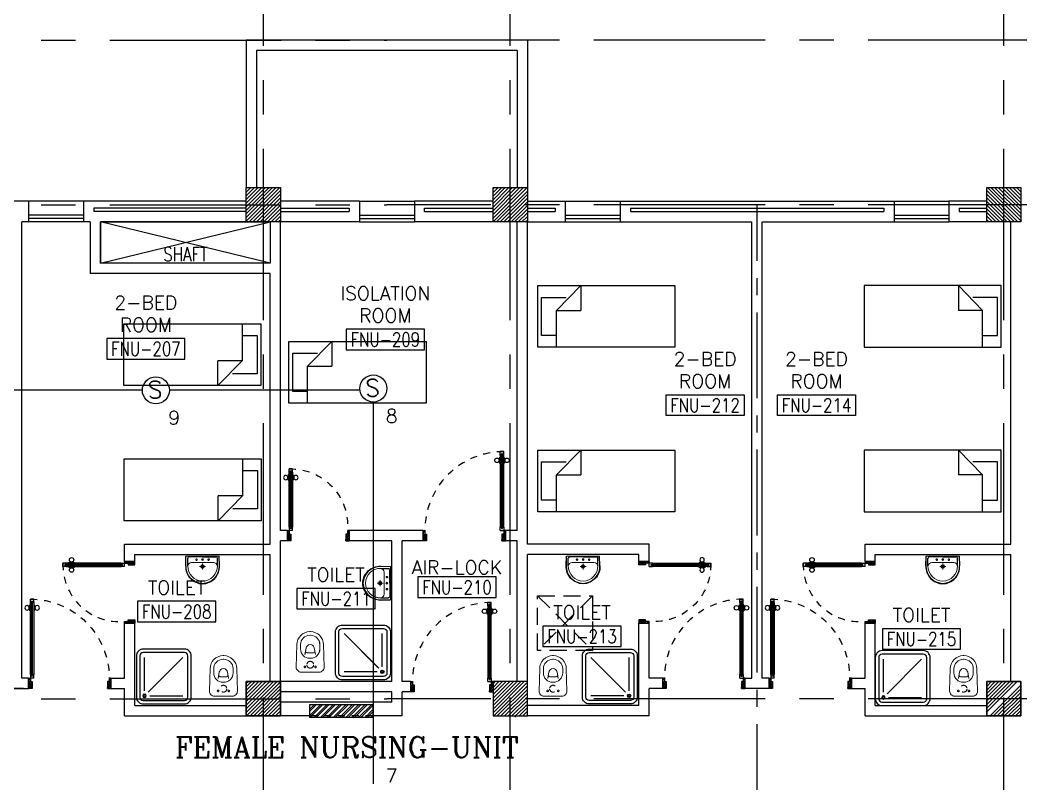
# Model space of a CAD drawing. Extents: x 0 to 90.9, y -1.6 to 78.
# Drawn here: x 63.38 to 77.98, y 55.69 to 66.82 of the extents above; entities that cross this region are included whole.
import ezdxf
from ezdxf.enums import TextEntityAlignment as Align

# ---------------------------------------------------------------- set-up
doc = ezdxf.new("R2010")
doc.units = 0
doc.header["$MEASUREMENT"] = 0
for name, pattern in [('CENTER', [2, 1.25, -0.25, 0.25, -0.25]), ('CENTERX2', [4, 2.5, -0.5, 0.5, -0.5]), ('DASHED', [0.75, 0.5, -0.25]), ('HIDDEN', [0.375, 0.25, -0.125]), ('HIDDEN2', [0.1875, 0.125, -0.0625])]:
    doc.linetypes.add(name, pattern=pattern)
doc.layers.get('0').update_dxf_attribs({"color": 11, "linetype": 'CONTINUOUS'})
for name, color, linetype in [('AXES', 11, 'CENTERX2'), ('AXES1', 11, 'CENTER'), ('COL', 11, 'CONTINUOUS'), ('DOOR', 11, 'CONTINUOUS'), ('E-FIRE', 4, 'CONTINUOUS'), ('E-WIRE', 4, 'CONTINUOUS'), ('FHC', 11, 'CONTINUOUS'), ('FIX', 11, 'CONTINUOUS'), ('FUR', 11, 'CONTINUOUS'), ('HAT', 11, 'CONTINUOUS'), ('INSUL', 11, 'CONTINUOUS'), ('PROJ-L', 11, 'CONTINUOUS'), ('RM-BOX', 11, 'CONTINUOUS'), ('RM-NAME', 11, 'CONTINUOUS'), ('RM-NO', 11, 'CONTINUOUS'), ('SHAFT', 11, 'CONTINUOUS'), ('WALL', 11, 'CONTINUOUS'), ('WIN', 11, 'CONTINUOUS')]:
    doc.layers.add(name, color=color, linetype=linetype)
doc.styles.add('ROMANC', font='romanc', dxfattribs={"height": 0.1})
doc.styles.add('ROMANS', font='ROMANS.shx', dxfattribs={"width": 0.6})

# ---------------------------------------------------------------- blocks, each defined once
blk = doc.blocks.new('WC1')
at = {"layer": 'FIX', "lineweight": 20}
for p, q in [((-210, 204), (-538, 194)), ((-727, 5), (-727, -5)), ((-674, 5), (-674, -5)), ((-534, 24), (-540, 0)), ((-540, 0), (-534, -24)), ((-475, 141), (-538, 141)), ((-395, 76), (-490, 60)), ((-339, 5), (-339, -5)), ((-538, -141), (-475, -141)), ((-490, -60), (-395, -76)), ((-538, -194), (-210, -204))]:
    blk.add_line(p, q, dxfattribs=at)
at = {"layer": 'FIX', "linetype": 'Continuous', "lineweight": 20}
blk.add_line((-420, -47), (-420, 45), dxfattribs=at)
at = {"layer": 'FIX', "lineweight": 20}
blk.add_lwpolyline([(-213, -204), (-210, -204, 0.414214), (-137, -131), (-137, 0), (-137, 131, 0.414214), (-210, 204)], format="xyb", dxfattribs=at)
at = {"layer": 'FIX', "linetype": 'HIDDEN2', "lineweight": 20, "ltscale": 0.3}
blk.add_circle((-245, 0), 49.8, dxfattribs=at)
at = {"layer": 'FIX', "linetype": 'HIDDEN', "lineweight": 20, "ltscale": 0.05}
for centre in [(-213, 78), (-213, -77)]:
    blk.add_circle(centre, 11.6, dxfattribs=at)
at = {"layer": 'FIX', "lineweight": 20}
for centre, radius, start, end in [((-538, 5), 189, 90, 180), ((-538, 5), 136, 90, 180), ((-473, -7), 68.2, 128.9242, 152.8468), ((-464, -18), 82, 108.496, 128.9242), ((-475, 5), 136, 360, 90), ((-538, -5), 189, 180, 270), ((-538, -5), 136, 180, 270), ((-473, 7), 68.2, 207.1532, 231.0758), ((-464, 18), 82, 231.0758, 251.504), ((-475, -5), 136, 270, 0)]:
    blk.add_arc(centre, radius, start, end, dxfattribs=at)
at = {"layer": 'FIX', "linetype": 'Continuous', "lineweight": 20}
for centre, start, end in [((-443, 46), 357.6662, 91.6121), ((-442, -46), 268.3879, 2.3338)]:
    blk.add_arc(centre, 22.3, start, end, dxfattribs=at)
blk = doc.blocks.new('SHR1')
at = {"layer": 'FIX'}
for p, q in [((-196, 196), (-700, 700)), ((-143, 218), (-143, 700)), ((-218, 143), (-700, 143))]:
    blk.add_line(p, q, dxfattribs=at)
for points in [[(-825, 125), (-825, 725, -0.414214), (-725, 825), (-125, 825, -0.414214), (-25, 725), (-25, 125, -0.414214), (-125, 25), (-725, 25, -0.414214)], [(-775, 125), (-775, 725, -0.414214), (-725, 775), (-125, 775, -0.414214), (-75, 725), (-75, 125, -0.414214), (-125, 75), (-725, 75, -0.414214)]]:
    blk.add_lwpolyline(points, format="xyb", close=True, dxfattribs=at)
for radius in [25, 15]:
    blk.add_circle((-143, 143), radius, dxfattribs=at)
blk = doc.blocks.new('LAV1')
at = {"layer": 'FIX', "linetype": 'ByBlock', "ltscale": 0.3}
for p, q in [((-280, 210), (-275, 50)), ((-245, 210), (-245, 85)), ((245, 210), (245, 85)), ((280, 210), (275, 50)), ((0, 60), (-220, 60)), ((0, 60), (220, 60))]:
    blk.add_line(p, q, dxfattribs=at)
at = {"layer": 'FIX', "linetype": 'Continuous', "lineweight": 20}
for p, q in [((-275, 210), (-275, 50)), ((275, 210), (275, 50)), ((0, 50), (-275, 50)), ((0, 50), (-252, 50)), ((0, 155), (-181, 155)), ((0, 155), (181, 155)), ((0, 50), (275, 50)), ((0, 50), (252, 50))]:
    blk.add_line(p, q, dxfattribs=at)
at = {"layer": 'FIX', "linetype": 'DASHED', "lineweight": 20, "ltscale": 0.05}
for p, q in [((50, 220), (-50, 220)), ((0, 170), (0, 270)), ((0, 170), (0, 270))]:
    blk.add_line(p, q, dxfattribs=at)
at = {"layer": 'FIX', "lineweight": 20}
for p, q in [((16, 107), (-15, 107)), ((0, 92), (0, 123))]:
    blk.add_line(p, q, dxfattribs=at)
for centre, radius in [((0, 220), 29.5), ((0, 220), 22.5), ((0, 107), 15.5)]:
    blk.add_circle(centre, radius, dxfattribs=at)
at = {"layer": 'FIX', "linetype": 'HIDDEN', "lineweight": 20, "ltscale": 0.05}
for centre in [(-100, 107), (100, 107)]:
    blk.add_circle(centre, 12.4, dxfattribs=at)
at = {"layer": 'FIX', "linetype": 'ByBlock', "ltscale": 0.3}
for centre, radius, start, end in [((7, 220), 287, 91.3776, 182.0064), ((-7, 220), 287, 357.9936, 88.6224), ((-220, 85), 24.9, 179.7021, 269.9486), ((220, 85), 24.9, 270.0514, 0.2979)]:
    blk.add_arc(centre, radius, start, end, dxfattribs=at)
at = {"layer": 'FIX', "linetype": 'Continuous', "lineweight": 20}
for centre, radius, start, end in [((8, 217), 283, 91.6988, 181.351), ((-8, 217), 283, 358.649, 88.3012), ((8, 212), 253, 91.7328, 180.4884), ((-8, 212), 253, 359.5116, 88.2672), ((-179, 222), 66.9, 190.2006, 268.0786), ((179, 222), 66.9, 271.9214, 349.7994)]:
    blk.add_arc(centre, radius, start, end, dxfattribs=at)
blk = doc.blocks.new('RM1')
at = {"layer": 'RM-BOX'}
blk.add_lwpolyline([(570, -200), (-570, -200), (-570, -500), (570, -500)], close=True, dxfattribs=at)
at = {"layer": 'RM-NAME', "style": 'ROMANS'}
for tag, p in [('ROOMNAME1', (0, 324)), ('ROOMNAME2', (0, 0))]:
    blk.add_attdef(tag, text='', height=200, dxfattribs=at).set_placement(p, align=Align.MIDDLE)
at = {"layer": 'RM-NO', "style": 'ROMANS', "width": 0.8}
blk.add_attdef('ROOMNO', text='', height=200, dxfattribs=at).set_placement((0, -350), align=Align.MIDDLE)
blk = doc.blocks.new('AH20A')
at = {"layer": 'FUR'}
for p, q in [((0, 0.5), (0, -0.5)), ((1, 0.5), (0, 0.5)), ((0.1358, 0.5), (0.1358, -0.0987)), ((1, -0.5), (1, 0.5)), ((0.1358, 0.3112), (0.0277, 0.3112)), ((0.0277, 0.3112), (0.0277, -0.3087)), ((0.1358, -0.0987), (0.3125, -0.5)), ((0.1358, -0.0987), (0.3125, -0.0987)), ((0.3125, -0.5), (0.3125, -0.0987)), ((0.0277, -0.3087), (0.2076, -0.3087)), ((0, -0.5), (1, -0.5))]:
    blk.add_line(p, q, dxfattribs=at)
blk = doc.blocks.new('DOOR90')
at = {"layer": 'DOOR', "linetype": 'ByBlock'}
for p, q in [((0, 0), (-150, 0)), ((-200, -25), (-1000, -25)), ((-200, -42), (-1000, -42)), ((-200, -58), (-1000, -58)), ((-1000, -75), (-200, -75))]:
    blk.add_line(p, q, dxfattribs=at)
at = {"layer": 'DOOR', "color": 0, "linetype": 'ByBlock'}
for p, q in [((-150, 0), (-150, -25)), ((-150, 0), (0, 0)), ((0, -50), (0, 0)), ((-1050, -25), (-1050, -75)), ((-1050, -75), (-1050, -25)), ((-1000, -25), (-1050, -25)), ((-1000, -75), (-1050, -75)), ((-1020, -42), (-1020, -58)), ((-1000, -42), (-1020, -42)), ((-1000, -58), (-1020, -58)), ((-1000, -25), (-1000, -42)), ((-1000, -58), (-1000, -75)), ((-968, -25), (-968, -18)), ((-878, -18), (-968, -18)), ((-968, -75), (-968, -82)), ((-878, -82), (-968, -82)), ((-955, -18), (-955, -9)), ((-955, -9), (-890, -9)), ((-955, -18), (-890, -18)), ((-955, -82), (-955, -91)), ((-955, -82), (-890, -82)), ((-955, -91), (-890, -91)), ((-890, -18), (-890, -9)), ((-890, -82), (-890, -91)), ((-878, -25), (-878, -18)), ((-878, -75), (-878, -82)), ((-200, -42), (-200, -25)), ((-200, -25), (-150, -25)), ((-180, -42), (-200, -42)), ((-200, -75), (-200, -58)), ((-200, -58), (-180, -58)), ((-150, -75), (-200, -75)), ((-180, -58), (-180, -42)), ((-150, -75), (-150, -25)), ((-150, -25), (-100, -25)), ((-100, -25), (-100, -50)), ((-100, -50), (0, -50)), ((-150, -900), (-150, -875)), ((-150, -875), (-100, -875)), ((-100, -850), (0, -850)), ((-100, -875), (-100, -850)), ((0, -850), (0, -900)), ((0, -900), (-150, -900)), ((-150, -900), (0, -900))]:
    blk.add_line(p, q, dxfattribs=at)
at = {"layer": 'DOOR', "color": 9, "linetype": 'ByBlock'}
for p, q in [((0, -50), (-114, 0)), ((0, -50), (-40, 0)), ((0, -50), (-100, -37)), ((0, -850), (-114, -900)), ((0, -850), (-100, -863)), ((0, -850), (-40, -900))]:
    blk.add_line(p, q, dxfattribs=at)
at = {"layer": 'DOOR', "color": 0, "linetype": 'ByBlock'}
for centre in [(-923, 24), (-923, -124)]:
    blk.add_circle(centre, 32.4, dxfattribs=at)
at = {"layer": 'DOOR', "color": 9, "linetype": 'ByBlock'}
for centre, radius, start, end in [((0, -50), 74.4, 137.7764, 180), ((0, -50), 54.4, 113.2074, 180), ((0, -50), 154, 161.1053, 166.2858), ((0, -50), 134, 158.1598, 169.28), ((0, -50), 114, 154.0838, 167.3774), ((0, -50), 94.4, 148.0182, 180), ((0, -50), 34.4, 90, 180), ((0, -50), 14.4, 90, 180), ((0, -850), 134, 190.72, 201.8402), ((0, -850), 94.4, 180, 211.9818), ((0, -850), 74.4, 180, 222.2236), ((0, -850), 54.4, 180, 246.7926), ((0, -850), 34.4, 180, 270), ((0, -850), 14.4, 180, 270), ((0, -850), 154, 193.7142, 198.8947)]:
    blk.add_arc(centre, radius, start, end, dxfattribs=at)
at = {"layer": 'DOOR', "linetype": 'HIDDEN', "ltscale": 0.5}
blk.add_arc((-222, -50), 828, 178.2701, 275.003, dxfattribs=at)
blk = doc.blocks.new('DOOR100')
at = {"layer": 'DOOR', "color": 0, "linetype": 'ByBlock'}
for p, q in [((-92, 1206), (-92, 1141)), ((-83, 1206), (-92, 1206)), ((-83, 1129), (-83, 1219)), ((-76, 1219), (-83, 1219)), ((-83, 1206), (-83, 1141)), ((-76, 1251), (-76, 1301)), ((-76, 1301), (-26, 1301)), ((-26, 1301), (-76, 1301)), ((-59, 1251), (-76, 1251)), ((-59, 1251), (-59, 1271)), ((-43, 1271), (-59, 1271)), ((-43, 1251), (-43, 1271)), ((-26, 1251), (-43, 1251)), ((-26, 1251), (-26, 1301)), ((-26, 1219), (-19, 1219)), ((-19, 1129), (-19, 1219)), ((-19, 1206), (-19, 1141)), ((-19, 1206), (-10, 1206)), ((-10, 1206), (-10, 1141)), ((-83, 1141), (-92, 1141)), ((-76, 1129), (-83, 1129)), ((-26, 1129), (-19, 1129)), ((-19, 1141), (-10, 1141)), ((-1201, 0), (-1201, 150)), ((-1201, 150), (-1176, 150)), ((-1201, 150), (-1201, 0)), ((-1176, 150), (-1176, 100)), ((-76, 200), (-59, 200)), ((-76, 150), (-76, 200)), ((-76, 150), (-26, 150)), ((-59, 200), (-59, 180)), ((-59, 180), (-43, 180)), ((-43, 200), (-26, 200)), ((-43, 180), (-43, 200)), ((-26, 200), (-26, 150)), ((-1, 150), (-26, 150)), ((-26, 150), (-26, 100)), ((-1, 150), (-1, 0)), ((-1151, 0), (-1201, 0)), ((-1176, 100), (-1151, 100)), ((-1151, 100), (-1151, 0)), ((-51, 100), (-51, 0)), ((-26, 100), (-51, 100)), ((-51, 0), (-1, 0))]:
    blk.add_line(p, q, dxfattribs=at)
at = {"layer": 'DOOR', "linetype": 'ByBlock'}
for p, q in [((-76, 1251), (-76, 200)), ((-59, 200), (-59, 1251)), ((-43, 200), (-43, 1251)), ((-26, 200), (-26, 1251))]:
    blk.add_line(p, q, dxfattribs=at)
at = {"layer": 'DOOR', "color": 9, "linetype": 'ByBlock'}
for p, q in [((-1151, 0), (-1201, 114)), ((-1151, 0), (-1201, 40)), ((-1151, 0), (-1164, 100)), ((-51, 0), (-1, 114)), ((-51, 0), (-38, 100)), ((-51, 0), (-1, 40))]:
    blk.add_line(p, q, dxfattribs=at)
at = {"layer": 'DOOR', "color": 0, "linetype": 'ByBlock'}
for centre in [(-125, 1174), (22, 1174)]:
    blk.add_circle(centre, 32.4, dxfattribs=at)
at = {"layer": 'DOOR', "linetype": 'HIDDEN', "ltscale": 0.5}
blk.add_arc((-27, 152), 1149, 89.961, 180.0931, dxfattribs=at)
at = {"layer": 'DOOR', "color": 9, "linetype": 'ByBlock'}
for centre, radius, start, end in [((-1151, 0), 154, 103.7142, 108.8947), ((-51, 0), 154, 71.1053, 76.2858), ((-1151, 0), 134, 100.72, 111.8402), ((-1151, 0), 94.4, 90, 121.9818), ((-1151, 0), 74.4, 90, 132.2236), ((-1151, 0), 54.4, 90, 156.7926), ((-1151, 0), 34.4, 90, 180), ((-1151, 0), 14.4, 90, 180), ((-51, 0), 94.4, 58.0182, 90), ((-51, 0), 74.4, 47.7764, 90), ((-51, 0), 54.4, 23.2074, 90), ((-51, 0), 34.4, 0, 90), ((-51, 0), 14.4, 0, 90), ((-51, 0), 134, 68.1598, 79.28), ((-51, 0), 114, 64.0838, 77.3774)]:
    blk.add_arc(centre, radius, start, end, dxfattribs=at)
blk = doc.blocks.new('*X43')
at = {"color": 0}
for p, q in [((203889, 118293), (204345, 118750)), ((203889, 118346), (204292, 118750)), ((203889, 118399), (204239, 118750)), ((203889, 118452), (204186, 118750)), ((203889, 118505), (204133, 118750)), ((203889, 118558), (204080, 118750)), ((203889, 118611), (204027, 118750)), ((203889, 118665), (203974, 118750)), ((203889, 118718), (203921, 118750)), ((203898, 118250), (204389, 118740)), ((203951, 118250), (204389, 118687)), ((204004, 118250), (204389, 118634)), ((204057, 118250), (204389, 118581)), ((204110, 118250), (204389, 118528)), ((204163, 118250), (204389, 118475)), ((204216, 118250), (204389, 118422)), ((204269, 118250), (204389, 118369)), ((204322, 118250), (204389, 118316)), ((204375, 118250), (204389, 118263))]:
    blk.add_line(p, q, dxfattribs=at)
blk = doc.blocks.new('COL50')
at = {"layer": 'COL'}
blk.add_lwpolyline([(-250, 250), (-250, -250), (250, -250), (250, 250)], close=True, dxfattribs=at)
blk = doc.blocks.new('*X30')
at = {"color": 0}
for p, q in [((203889, 169947), (204331, 170390)), ((203889, 170000), (204278, 170390)), ((203889, 170053), (204225, 170390)), ((203889, 170107), (204172, 170390)), ((203889, 170160), (204119, 170390)), ((203889, 170213), (204066, 170390)), ((203889, 170266), (204013, 170390)), ((203889, 170319), (203960, 170390)), ((203889, 170372), (203907, 170390)), ((203937, 169890), (204389, 170341)), ((203990, 169890), (204389, 170288)), ((204043, 169890), (204389, 170235)), ((204096, 169890), (204389, 170182)), ((204149, 169890), (204389, 170129)), ((204202, 169890), (204389, 170076)), ((204255, 169890), (204389, 170023)), ((204308, 169890), (204389, 169970)), ((204361, 169890), (204389, 169917))]:
    blk.add_line(p, q, dxfattribs=at)
blk = doc.blocks.new('*X12')
at = {"color": 0}
for p, q in [((80579, 169940), (81029, 170390)), ((80579, 169993), (80976, 170390)), ((80579, 170046), (80923, 170390)), ((80579, 170099), (80870, 170390)), ((80579, 170152), (80817, 170390)), ((80579, 170205), (80764, 170390)), ((80579, 170258), (80711, 170390)), ((80579, 170311), (80658, 170390)), ((80579, 170364), (80605, 170390)), ((80582, 169890), (81079, 170387)), ((80635, 169890), (81079, 170334)), ((80688, 169890), (81079, 170281)), ((80741, 169890), (81079, 170228)), ((80794, 169890), (81079, 170175)), ((80847, 169890), (81079, 170122)), ((80900, 169890), (81079, 170069)), ((80953, 169890), (81079, 170016)), ((81006, 169890), (81079, 169963)), ((81059, 169890), (81079, 169910))]:
    blk.add_line(p, q, dxfattribs=at)
blk = doc.blocks.new('*X11')
at = {"color": 0}
for p, q in [((80579, 177099), (81070, 177590)), ((80579, 177152), (81017, 177590)), ((80579, 177205), (80964, 177590)), ((80579, 177258), (80911, 177590)), ((80579, 177311), (80858, 177590)), ((80579, 177364), (80804, 177590)), ((80579, 177417), (80751, 177590)), ((80579, 177471), (80698, 177590)), ((80579, 177524), (80645, 177590)), ((80579, 177577), (80592, 177590)), ((80623, 177090), (81079, 177546)), ((80676, 177090), (81079, 177493)), ((80729, 177090), (81079, 177440)), ((80782, 177090), (81079, 177387)), ((80835, 177090), (81079, 177334)), ((80888, 177090), (81079, 177281)), ((80941, 177090), (81079, 177228)), ((80994, 177090), (81079, 177175)), ((81047, 177090), (81079, 177122))]:
    blk.add_line(p, q, dxfattribs=at)
blk = doc.blocks.new('*X13')
at = {"color": 0}
for p, q in [((84179, 169934), (84635, 170390)), ((84179, 169987), (84582, 170390)), ((84179, 170040), (84529, 170390)), ((84179, 170093), (84476, 170390)), ((84179, 170146), (84423, 170390)), ((84179, 170199), (84370, 170390)), ((84179, 170252), (84317, 170390)), ((84179, 170305), (84264, 170390)), ((84179, 170358), (84211, 170390)), ((84188, 169890), (84679, 170381)), ((84241, 169890), (84679, 170328)), ((84294, 169890), (84679, 170274)), ((84347, 169890), (84679, 170221)), ((84401, 169890), (84679, 170168)), ((84454, 169890), (84679, 170115)), ((84507, 169890), (84679, 170062)), ((84560, 169890), (84679, 170009)), ((84613, 169890), (84679, 169956)), ((84666, 169890), (84679, 169903))]:
    blk.add_line(p, q, dxfattribs=at)
blk = doc.blocks.new('*X10')
at = {"color": 0}
for p, q in [((84179, 177093), (84676, 177590)), ((84179, 177146), (84623, 177590)), ((84179, 177199), (84570, 177590)), ((84179, 177252), (84517, 177590)), ((84179, 177305), (84464, 177590)), ((84179, 177358), (84411, 177590)), ((84179, 177411), (84358, 177590)), ((84179, 177464), (84305, 177590)), ((84179, 177517), (84252, 177590)), ((84179, 177570), (84199, 177590)), ((84229, 177090), (84679, 177540)), ((84282, 177090), (84679, 177487)), ((84335, 177090), (84679, 177434)), ((84388, 177090), (84679, 177381)), ((84441, 177090), (84679, 177328)), ((84494, 177090), (84679, 177275)), ((84547, 177090), (84679, 177222)), ((84600, 177090), (84679, 177169)), ((84653, 177090), (84679, 177116))]:
    blk.add_line(p, q, dxfattribs=at)
blk = doc.blocks.new('S')
at = {"layer": 'E-FIRE'}
blk.add_circle((0, 0), 197, dxfattribs=at)
at = {"layer": 'E-FIRE', "color": 3, "style": 'ROMANS'}
blk.add_text('S', height=250, dxfattribs=at).set_placement((-119, -115))

msp = doc.modelspace()

# ---------------------------------------------------------------- hatches: boundary and pattern name
at = {"layer": 'FHC', "linetype": 'ByBlock', "ltscale": 0.3}
h = msp.add_hatch(dxfattribs=at)
h.set_pattern_fill('ANSI32', color=11, scale=0.175, style=0)
h.set_pattern_definition([(45, (-164.589825, 25.60638), (-0.046403883, 0.046403883), []), (45, (-164.55889, 25.60638), (-0.046403883, 0.046403883), [])])
h.paths.add_polyline_path([(68.5264, 56.6574), (68.5264, 56.8474), (67.6064, 56.8474), (67.6064, 56.6574)])
h.paths.add_polyline_path([(67.3937, 56.2363), (67.3937, 56.6571), (67.6562, 56.6571), (67.6562, 56.2363)], flags=9)

# ---------------------------------------------------------------- linework, layer by layer
at = {"layer": 'AXES'}
for p, q in [((66.9289, -1.5519), (66.9289, 77.2608)), ((70.5289, -1.5519), (70.5289, 77.2608)), ((77.7289, -1.5519), (77.7289, 77.2608)), ((0.6889, 66.5324), (68.7289, 66.5324)), ((90.248, 66.5324), (68.7289, 66.5324)), ((0.6889, 64.1324), (68.7289, 64.1324)), ((90.248, 64.1324), (68.7289, 64.1324)), ((0.6889, 56.9324), (68.7289, 56.9324)), ((90.248, 56.9324), (68.7289, 56.9324))]:
    msp.add_line(p, q, dxfattribs=at)
at = {"layer": 'AXES1'}
msp.add_line((74.1289, 5.3124), (74.1289, 64.1324), dxfattribs=at)
at = {"layer": 'COL'}
for points in [[(66.6789, 63.8824), (66.6789, 64.3824), (67.1789, 64.3824), (67.1789, 63.8824)], [(70.2789, 63.8824), (70.2789, 64.3824), (70.7789, 64.3824), (70.7789, 63.8824)], [(77.4789, 63.8824), (77.4789, 64.3824), (77.9789, 64.3824), (77.9789, 63.8824)]]:
    msp.add_lwpolyline(points, close=True, dxfattribs=at)
at = {"layer": 'E-WIRE', "color": 4}
for p, q in [((65.1633, 61.4275), (62.1876, 61.4275)), ((68.3374, 61.4305), (65.5574, 61.4305)), ((68.5331, 55.6906), (68.5331, 61.2566))]:
    msp.add_line(p, q, dxfattribs=at)
at = {"layer": 'FHC', "color": 250, "linetype": 'HIDDEN', "ltscale": 0.25}
msp.add_line((68.5188, 56.6824), (67.6127, 56.6824), dxfattribs=at)
at = {"layer": 'FHC', "linetype": 'ByBlock', "ltscale": 0.3}
msp.add_lwpolyline([(67.6064, 56.8474), (68.5264, 56.8474), (68.5264, 56.6574), (67.6064, 56.6574)], close=True, dxfattribs=at)
at = {"layer": 'FIX', "color": 32, "linetype": 'ByBlock', "ltscale": 0.3}
for p, q in [((68.6401, 58.8628), (68.7809, 58.8584)), ((68.6401, 58.832), (68.7501, 58.832)), ((68.7721, 58.6164), (68.7721, 58.8101)), ((68.7721, 58.6164), (68.7721, 58.4226)), ((68.6401, 58.4008), (68.7501, 58.4008)), ((68.6401, 58.37), (68.7809, 58.3744))]:
    msp.add_line(p, q, dxfattribs=at)
at = {"layer": 'FIX', "linetype": 'Continuous', "lineweight": 20}
for p, q in [((68.6401, 58.8584), (68.7809, 58.8584)), ((68.7809, 58.6164), (68.7809, 58.8584)), ((68.7809, 58.6164), (68.7809, 58.8386)), ((68.6885, 58.6164), (68.6885, 58.776)), ((68.6885, 58.6164), (68.6885, 58.4567)), ((68.7809, 58.6164), (68.7809, 58.3942)), ((68.7809, 58.6164), (68.7809, 58.3744)), ((68.6401, 58.3744), (68.7809, 58.3744)), ((67.6587, 57.6025), (67.5667, 57.6028))]:
    msp.add_line(p, q, dxfattribs=at)
at = {"layer": 'FIX', "color": 32, "linetype": 'DASHED', "lineweight": 20, "ltscale": 0.05}
for p, q in [((68.6753, 58.6168), (68.5873, 58.6168)), ((68.6753, 58.6168), (68.5873, 58.6168)), ((68.6313, 58.5728), (68.6313, 58.6608))]:
    msp.add_line(p, q, dxfattribs=at)
at = {"layer": 'FIX', "color": 32, "lineweight": 20}
for p, q in [((68.7439, 58.6164), (68.7166, 58.6164)), ((68.7303, 58.6026), (68.7303, 58.63))]:
    msp.add_line(p, q, dxfattribs=at)
at = {"layer": 'FIX', "lineweight": 20}
for p, q in [((67.6065, 57.9094), (67.6162, 57.9094)), ((67.6065, 57.8564), (67.6162, 57.8564)), ((67.4075, 57.3924), (67.4175, 57.7204)), ((67.4705, 57.6574), (67.4705, 57.7204)), ((67.5357, 57.5772), (67.5512, 57.6728)), ((67.5871, 57.7161), (67.6114, 57.7219)), ((67.6114, 57.7219), (67.6356, 57.7161)), ((67.6715, 57.6728), (67.687, 57.5772)), ((67.7522, 57.7204), (67.7522, 57.6574)), ((67.8052, 57.7204), (67.8152, 57.3924)), ((67.6065, 57.5214), (67.6162, 57.5214))]:
    msp.add_line(p, q, dxfattribs=at)
at = {"layer": 'FIX'}
for p, q in [((68.6101, 57.3761), (68.1059, 57.8804)), ((68.6632, 57.3981), (68.6632, 57.8804)), ((68.5882, 57.3231), (68.1059, 57.3231))]:
    msp.add_line(p, q, dxfattribs=at)
for points in [[(67.9809, 57.3054), (67.9809, 57.9054, -0.4142136), (68.0809, 58.0054), (68.6809, 58.0054, -0.4142136), (68.7809, 57.9054), (68.7809, 57.3054, -0.4142136), (68.6809, 57.2054), (68.0809, 57.2054, -0.4142136)], [(68.0309, 57.3054), (68.0309, 57.9054, -0.4142136), (68.0809, 57.9554), (68.6809, 57.9554, -0.4142136), (68.7309, 57.9054), (68.7309, 57.3054, -0.4142136), (68.6809, 57.2554), (68.0809, 57.2554, -0.4142136)]]:
    msp.add_lwpolyline(points, format="xyb", close=True, dxfattribs=at)
at = {"layer": 'FIX', "lineweight": 20}
msp.add_lwpolyline([(67.8152, 57.3955), (67.8152, 57.3924, -0.4142136), (67.7422, 57.3194), (67.6114, 57.3194), (67.4805, 57.3194, -0.4142136), (67.4075, 57.3924)], format="xyb", dxfattribs=at)
at = {"layer": 'FIX', "color": 97, "linetype": 'HIDDEN', "lineweight": 20, "ltscale": 0.05}
for centre in [(67.5339, 57.3955), (67.6889, 57.3955)]:
    msp.add_circle(centre, 0.0116, dxfattribs=at)
at = {"layer": 'FIX', "color": 22, "linetype": 'HIDDEN2', "lineweight": 20, "ltscale": 0.3}
msp.add_circle((67.6114, 57.4274), 0.0498, dxfattribs=at)
at = {"layer": 'FIX'}
for radius in [0.025, 0.015]:
    msp.add_circle((68.6632, 57.3231), radius, dxfattribs=at)
at = {"layer": 'FIX', "lineweight": 20}
for centre, radius, start, end in [((67.6065, 57.7204), 0.189, 90, 180), ((67.6065, 57.7204), 0.136, 90, 180), ((67.6162, 57.7204), 0.189, 0, 90), ((67.6162, 57.7204), 0.136, 0, 90), ((67.629, 57.6467), 0.082, 141.07583, 161.50405), ((67.6182, 57.6554), 0.0682, 117.15318, 141.07583), ((67.6045, 57.6554), 0.0682, 38.92417, 62.84682), ((67.5937, 57.6467), 0.082, 18.49595, 38.92417), ((67.6065, 57.6574), 0.136, 180, 270), ((67.6162, 57.6574), 0.136, 270, 0)]:
    msp.add_arc(centre, radius, start, end, dxfattribs=at)
at = {"layer": 'FIX', "linetype": 'Continuous', "lineweight": 20}
for centre, start, end in [((67.5658, 57.6251), 178.38785, 272.33379), ((67.6569, 57.6247), 267.66621, 1.61215)]:
    msp.add_arc(centre, 0.0223, start, end, dxfattribs=at)
at = {"layer": 'FIX', "color": 32, "linetype": 'ByBlock', "ltscale": 0.3, "extrusion": (0, 0, -1)}
for centre, major_axis, start_param, end_param in [((68.6312, 58.6104), (-0.1786, 0.1786), 5.5218317, 7.103602), ((68.7502, 58.8101), (-0.0155, 0.0155), 0.7801996, 2.3552976), ((68.6312, 58.6224), (0.1786, 0.1786), 2.321176, 3.9029463), ((68.7502, 58.4227), (0.0155, 0.0155), 0.7862951, 2.3613931)]:
    msp.add_ellipse(centre, major_axis=major_axis, ratio=1, start_param=start_param, end_param=end_param, dxfattribs=at)
at = {"layer": 'FIX', "linetype": 'Continuous', "lineweight": 20, "extrusion": (0, 0, -1)}
for centre, major_axis, start_param, end_param in [((68.6342, 58.609), (0.1764, 0.1764), 3.9566404, 5.521366), ((68.6379, 58.6097), (-0.1572, 0.1572), 5.5280304, 7.077108), ((68.6296, 58.7741), (0.0416, 0.0416), -0.6073648, 0.7518639), ((68.6342, 58.6237), (-0.1764, 0.1764), 3.903412, 5.4681376), ((68.6379, 58.6231), (0.1572, 0.1572), 2.3476699, 3.8967476), ((68.6296, 58.4587), (-0.0416, 0.0416), 2.3897287, 3.7489575)]:
    msp.add_ellipse(centre, major_axis=major_axis, ratio=1, start_param=start_param, end_param=end_param, dxfattribs=at)
at = {"layer": 'FIX', "color": 32, "linetype": 'HIDDEN', "lineweight": 20, "ltscale": 0.05, "extrusion": (0, 0, -1)}
for centre in [(68.7303, 58.7044), (68.7303, 58.5284)]:
    msp.add_ellipse(centre, major_axis=(0.00774, 0.00774), ratio=1, start_param=2.3561945, end_param=8.6393798, dxfattribs=at)
at = {"layer": 'FIX', "lineweight": 20, "extrusion": (0, 0, -1)}
for centre, major_axis, start_param, end_param in [((68.6313, 58.6168), (-0.0184, 0.0184), 3.9269908, 10.2101761), ((68.6313, 58.6168), (0.014, 0.014), 2.3561945, 8.6393798), ((68.7303, 58.6164), (-0.00968, 0.00968), 3.9269908, 10.2101761)]:
    msp.add_ellipse(centre, major_axis=major_axis, ratio=1, start_param=start_param, end_param=end_param, dxfattribs=at)
at = {"layer": 'INSUL'}
for p, q in [((64.4539, 64.0824), (64.4539, 64.0324)), ((64.4539, 64.0824), (64.4539, 64.0324)), ((66.6789, 64.0824), (64.4539, 64.0824)), ((66.6789, 64.0324), (64.4539, 64.0324)), ((67.1789, 64.0824), (68.1789, 64.0824)), ((67.1789, 64.0324), (68.1789, 64.0324)), ((68.1822, 64.0824), (68.1822, 64.0324)), ((68.1822, 64.0824), (68.1822, 64.0324)), ((69.2789, 64.0824), (70.2789, 64.0824)), ((69.2789, 64.0324), (69.2789, 64.0824)), ((69.2789, 64.0324), (70.2789, 64.0324)), ((70.7822, 64.0824), (71.1822, 64.0824)), ((70.7822, 64.0324), (71.1822, 64.0324)), ((71.1822, 64.0824), (71.1822, 64.0324)), ((71.1822, 64.0824), (71.1822, 64.0324)), ((72.2822, 64.0824), (72.2822, 64.0324)), ((72.2822, 64.0824), (75.9789, 64.0824)), ((72.2822, 64.0324), (75.9789, 64.0324)), ((75.9789, 64.0824), (75.9789, 64.0324)), ((77.0789, 64.0824), (77.4789, 64.0824)), ((77.0789, 64.0824), (77.0789, 64.0324)), ((77.0789, 64.0324), (77.4789, 64.0324))]:
    msp.add_line(p, q, dxfattribs=at)
at = {"layer": 'PROJ-L', "linetype": 'Continuous'}
for p, q in [((66.6789, 66.5324), (66.6789, 64.3824)), ((70.7789, 66.5324), (66.6789, 66.5324)), ((70.7789, 66.5324), (66.6789, 66.5324)), ((66.6789, 66.5324), (66.6789, 64.3824)), ((70.7789, 66.5324), (70.7789, 64.3824)), ((70.7789, 66.5324), (70.7789, 64.3824)), ((66.8289, 66.3824), (66.8289, 64.3824)), ((70.6289, 66.3824), (66.8289, 66.3824)), ((70.6289, 66.3824), (66.8289, 66.3824)), ((66.8289, 66.3824), (66.8289, 64.3824)), ((70.6289, 66.3824), (70.6289, 64.3824)), ((70.6289, 66.3824), (70.6289, 64.3824))]:
    msp.add_line(p, q, dxfattribs=at)
at = {"layer": 'SHAFT', "linetype": 'ByBlock'}
for p, q in [((64.5539, 63.2824), (67.0289, 63.8824)), ((67.0289, 63.2824), (64.5539, 63.8824))]:
    msp.add_line(p, q, dxfattribs=at)
at = {"layer": 'SHAFT', "linetype": 'HIDDEN'}
for p, q in [((71.7289, 58.4324), (70.9289, 57.6324)), ((70.9289, 58.4324), (71.7289, 57.6324))]:
    msp.add_line(p, q, dxfattribs=at)
msp.add_lwpolyline([(70.9289, 58.4324), (71.7289, 58.4324), (71.7289, 57.6324), (70.9289, 57.6324)], close=True, dxfattribs=at)
at = {"layer": 'WALL'}
for p, q in [((63.5039, 64.1824), (61.7789, 64.1824)), ((63.5039, 64.1824), (63.5039, 63.8824)), ((64.3039, 64.1824), (64.3039, 63.8824)), ((66.6789, 64.1824), (64.3039, 64.1824)), ((64.3039, 64.1824), (64.3039, 63.8824)), ((68.3322, 64.1824), (67.1822, 64.1824)), ((68.3322, 64.1824), (68.3322, 63.8824)), ((69.1322, 64.1824), (69.1322, 63.8824)), ((70.2822, 64.1824), (69.1322, 64.1824)), ((70.7822, 64.1824), (71.3322, 64.1824)), ((71.3322, 64.1824), (71.3322, 63.8824)), ((71.3322, 64.1824), (71.3322, 63.8824)), ((72.1322, 64.1824), (72.1322, 63.8824)), ((72.1322, 64.1824), (76.1289, 64.1824)), ((76.1289, 64.1824), (76.1289, 63.8824)), ((77.4789, 64.1824), (76.9289, 64.1824)), ((76.9289, 64.1824), (76.9289, 63.8824)), ((63.5039, 63.8824), (63.4039, 63.8824)), ((63.4039, 57.2324), (63.4039, 63.8824)), ((64.4039, 63.8824), (64.3039, 63.8824)), ((64.4039, 63.8824), (64.4039, 63.1324)), ((64.5539, 63.8824), (64.5539, 63.2824)), ((66.6789, 63.8824), (64.5539, 63.8824)), ((67.1789, 63.1324), (67.1789, 63.8824)), ((68.3322, 63.8824), (67.1822, 63.8824)), ((70.2822, 63.8824), (69.1322, 63.8824)), ((70.6289, 59.3824), (70.6289, 63.8824)), ((70.7789, 59.1824), (70.7789, 63.8824)), ((70.7822, 63.8824), (71.3322, 63.8824)), ((72.1322, 63.8824), (74.0539, 63.8824)), ((74.0539, 57.2324), (74.0539, 63.8824)), ((74.2039, 57.2324), (74.2039, 63.8824)), ((74.2072, 63.8824), (76.1289, 63.8824)), ((77.4789, 63.8824), (76.9289, 63.8824)), ((77.8289, 59.1824), (77.8289, 63.8824)), ((67.0289, 63.2824), (64.5539, 63.2824)), ((67.0289, 63.1324), (64.4039, 63.1324)), ((67.0289, 59.1824), (67.0289, 63.1324)), ((67.1789, 59.3824), (67.1789, 63.1324)), ((67.2789, 59.2324), (67.2789, 59.3824)), ((67.2789, 59.2324), (67.2789, 59.3824)), ((68.1789, 59.2324), (68.1789, 59.3824)), ((68.1789, 59.2324), (68.1789, 59.3824)), ((64.9039, 58.9324), (64.9039, 59.1824)), ((67.1789, 57.1824), (67.1789, 59.2324)), ((68.8039, 57.1824), (68.8039, 59.2324)), ((68.9539, 57.1824), (68.9539, 59.2324)), ((70.6289, 57.1824), (70.6289, 59.2324)), ((72.5539, 58.9324), (72.5539, 59.1824)), ((75.7039, 58.9324), (75.7039, 59.1824)), ((65.0539, 58.9324), (65.0539, 59.0324)), ((67.0289, 57.1824), (67.0289, 59.0324)), ((70.7789, 57.1824), (70.7789, 59.0324)), ((72.4039, 58.9324), (72.4039, 59.0324)), ((75.8539, 58.9324), (75.8539, 59.0324)), ((77.8289, 57.1824), (77.8289, 59.0324)), ((64.9039, 57.2324), (64.9039, 58.0324)), ((65.0539, 56.8324), (65.0539, 58.0324)), ((72.4039, 56.8324), (72.4039, 58.0324)), ((72.5539, 57.2324), (72.5539, 58.0324)), ((75.7039, 57.2324), (75.7039, 58.0324)), ((75.8539, 56.8324), (75.8539, 58.0324)), ((63.5039, 57.0824), (63.5039, 57.2324)), ((64.7039, 57.0824), (64.7039, 57.2324)), ((64.7039, 57.2324), (64.9039, 57.2324)), ((72.7539, 57.2324), (72.5539, 57.2324)), ((72.7539, 57.0824), (72.7539, 57.2324)), ((73.9539, 57.0824), (73.9539, 57.2324)), ((74.3039, 57.0824), (74.3039, 57.2324)), ((75.5039, 57.0824), (75.5039, 57.2324)), ((75.5039, 57.2324), (75.7039, 57.2324)), ((69.0789, 57.1824), (68.9539, 57.1824)), ((69.0789, 57.0324), (69.0789, 57.1824)), ((69.0789, 57.0324), (69.0789, 57.1824)), ((64.7039, 57.0824), (64.9039, 57.0824)), ((64.9039, 56.6824), (64.9039, 57.0824)), ((68.8039, 56.8824), (68.8039, 57.0324)), ((69.0789, 57.0324), (68.9539, 57.0324)), ((68.9539, 56.6824), (68.9539, 57.0324)), ((72.7539, 57.0824), (72.5539, 57.0824)), ((72.5539, 56.6824), (72.5539, 57.0824)), ((75.5039, 57.0824), (75.7039, 57.0824)), ((75.7039, 56.6824), (75.7039, 57.0824)), ((68.8039, 56.8824), (67.1789, 56.8824)), ((64.9039, 56.6824), (66.6789, 56.6824)), ((67.6064, 56.6824), (67.1789, 56.6824)), ((68.9539, 56.6824), (68.5264, 56.6824)), ((70.6039, 56.665), (70.6039, 56.6824)), ((70.6039, 56.665), (70.6039, 56.6824)), ((72.5539, 56.6824), (70.7789, 56.6824)), ((75.7039, 56.6824), (77.4789, 56.6824))]:
    msp.add_line(p, q, dxfattribs=at)
at = {"layer": 'WALL', "linetype": 'ByBlock'}
for p, q in [((67.2789, 59.3824), (67.1789, 59.3824)), ((67.2789, 59.3824), (67.1789, 59.3824)), ((69.2584, 59.3824), (68.1789, 59.3824)), ((69.2584, 59.2324), (69.2584, 59.3824)), ((70.4584, 59.2324), (70.4584, 59.3824)), ((70.6289, 59.3824), (70.4584, 59.3824)), ((70.4584, 59.2324), (70.4584, 59.3824)), ((64.9039, 59.1824), (67.0289, 59.1824)), ((65.8213, 59.1824), (67.0289, 59.1824)), ((67.2789, 59.2324), (67.1789, 59.2324)), ((67.2789, 59.2324), (67.1789, 59.2324)), ((67.2789, 59.2324), (67.2039, 59.2324)), ((67.2789, 59.2324), (67.2039, 59.2324)), ((68.8039, 59.2324), (68.1789, 59.2324)), ((68.8039, 59.2324), (68.1789, 59.2324)), ((68.8039, 59.2324), (68.1789, 59.2324)), ((68.8039, 59.2324), (68.1789, 59.2324)), ((69.2584, 59.2324), (68.9539, 59.2324)), ((70.6289, 59.2324), (70.4584, 59.2324)), ((71.9931, 59.1824), (70.7789, 59.1824)), ((72.5539, 59.1824), (70.7789, 59.1824)), ((75.7039, 59.1824), (77.8289, 59.1824)), ((65.0539, 59.0324), (67.0289, 59.0324)), ((65.8213, 59.0324), (67.0289, 59.0324)), ((71.9931, 59.0324), (70.7789, 59.0324)), ((72.4039, 59.0324), (70.7789, 59.0324)), ((75.8539, 59.0324), (77.8289, 59.0324)), ((64.9039, 58.9324), (65.0539, 58.9324)), ((72.5539, 58.9324), (72.4039, 58.9324)), ((75.7039, 58.9324), (75.8539, 58.9324)), ((64.9039, 58.0324), (65.0539, 58.0324)), ((72.5539, 58.0324), (72.4039, 58.0324)), ((75.7039, 58.0324), (75.8539, 58.0324)), ((63.5039, 57.2324), (63.4039, 57.2324)), ((73.9539, 57.2324), (74.0539, 57.2324)), ((74.3039, 57.2324), (74.2039, 57.2324)), ((68.8039, 57.1824), (67.1789, 57.1824)), ((63.4289, 57.0824), (63.1539, 57.0824)), ((63.2289, 57.0824), (63.5039, 57.0824)), ((68.8039, 57.0324), (67.1789, 57.0324)), ((74.3039, 57.0824), (73.9539, 57.0824)), ((65.0539, 56.8324), (66.6789, 56.8324)), ((72.4039, 56.8324), (70.7789, 56.8324)), ((75.8539, 56.8324), (77.4789, 56.8324))]:
    msp.add_line(p, q, dxfattribs=at)
at = {"layer": 'WALL'}
msp.add_lwpolyline([(64.5539, 63.8824), (67.0289, 63.8824), (67.0289, 63.2824), (64.5539, 63.2824)], close=True, dxfattribs=at)
at = {"layer": 'WIN'}
for p, q in [((64.3039, 64.1824), (63.5039, 64.1824)), ((64.3039, 64.1824), (63.9963, 64.1824)), ((68.3322, 64.1824), (69.1322, 64.1824)), ((71.3322, 64.1824), (71.9931, 64.1824)), ((71.3322, 64.1824), (72.1322, 64.1824)), ((76.1289, 64.1824), (76.9289, 64.1824)), ((64.3039, 63.9824), (63.5039, 63.9824)), ((64.3039, 63.9824), (63.9963, 63.9824)), ((68.3322, 63.9824), (69.1322, 63.9824)), ((71.3322, 63.9824), (71.9931, 63.9824)), ((71.3322, 63.9824), (72.1322, 63.9824)), ((76.1289, 63.9824), (76.9289, 63.9824)), ((64.3039, 63.9324), (63.5039, 63.9324)), ((64.3039, 63.8824), (63.5039, 63.8824)), ((64.3039, 63.9324), (63.9963, 63.9324)), ((64.3039, 63.8824), (63.9963, 63.8824)), ((68.3322, 63.9324), (69.1322, 63.9324)), ((68.3322, 63.8824), (69.1322, 63.8824)), ((71.3322, 63.9324), (71.9931, 63.9324)), ((71.3322, 63.9324), (72.1322, 63.9324)), ((71.3322, 63.8824), (71.9931, 63.8824)), ((71.3322, 63.8824), (72.1322, 63.8824)), ((76.1289, 63.9324), (76.9289, 63.9324)), ((76.1289, 63.8824), (76.9289, 63.8824))]:
    msp.add_line(p, q, dxfattribs=at)

# ---------------------------------------------------------------- block references
at = {"layer": 'COL', "xscale": -0.001, "yscale": 0.001, "zscale": 0.001, "rotation": 180}
for p in [(66.9289, 56.9324), (77.7289, 56.9324), (77.7289, 56.9324)]:
    msp.add_blockref('COL50', p, dxfattribs=at)
at = {"layer": 'COL', "xscale": 0.001, "yscale": 0.001, "zscale": 0.001}
for p in [(66.9289, 56.9324), (66.9289, 56.9324), (70.5289, 56.9324), (77.7289, 56.9324)]:
    msp.add_blockref('COL50', p, dxfattribs=at)
at = {"layer": 'DOOR', "color": 0, "linetype": 'ByBlock', "yscale": 0.001, "zscale": 0.001}
for name, p, xscale in [('DOOR100', (70.4595, 59.2324), 0.001), ('DOOR90', (65.0539, 58.9324), 0.001), ('DOOR90', (72.4039, 58.9324), -0.001), ('DOOR90', (75.8539, 58.9324), 0.001), ('DOOR100', (63.5039, 57.0824), -0.001), ('DOOR100', (70.2789, 57.0324), 0.001), ('DOOR100', (73.9539, 57.0824), 0.001), ('DOOR100', (74.3039, 57.0824), -0.001)]:
    msp.add_blockref(name, p, dxfattribs=dict(at, xscale=xscale))
at = {"layer": 'DOOR', "color": 0, "linetype": 'ByBlock', "xscale": -0.001, "yscale": 0.001, "zscale": 0.001, "rotation": 90}
msp.add_blockref('DOOR90', (67.2789, 59.2324), dxfattribs=at)
msp.add_blockref('DOOR90', (67.2789, 59.2324), dxfattribs=at)
at = {"layer": 'E-FIRE', "color": 4, "xscale": 0.001000000003841706, "yscale": 0.0009999999892897904, "zscale": 0.001}
for p in [(65.3604, 61.4275), (68.5331, 61.4537)]:
    msp.add_blockref('S', p, dxfattribs=at)
at = {"layer": 'FIX'}
for name, p, xscale, yscale, zscale, rotation in [('AH20A', (70.9318, 62.5043), -2, 0.8999999999999998, 2, 180), ('AH20A', (77.6912, 62.5043), 2, 0.8999999999999998, 2, 180), ('AH20A', (67.3006, 61.69), -2, 0.8999999999999998, 2, 180), ('AH20A', (70.9318, 60.1055), -2, 0.8999999999999998, 2, 180), ('AH20A', (77.6912, 60.1055), 2, 0.8999999999999998, 2, 180), ('LAV1', (66.0414, 59.0534), 0.0008799999999973807, 0.0008800000000046567, 0.0008800000000000001, 180), ('LAV1', (71.5914, 59.0534), -0.0008799999999973807, 0.0008800000000046567, 0.0008800000000000001, 180), ('LAV1', (76.8382, 59.0534), 0.0008799999999973807, 0.0008800000000046567, 0.0008800000000000001, 180), ('LAV1', (68.8249, 58.6164), -0.0008800000000046567, 0.0008800000000046567, 0.0008800000000000001, 90), ('WC1', (67.6114, 57.1824), -0.001, 0.001, 0.001, 90), ('WC1', (67.6114, 57.1824), -0.001, 0.001, 0.001, 90), ('WC1', (66.3454, 56.8324), 0.001, 0.001, 0.001, 270), ('WC1', (71.153, 56.8324), -0.001, 0.001, 0.001, 90), ('WC1', (77.1422, 56.8324), 0.001, 0.001, 0.001, 270)]:
    msp.add_blockref(name, p, dxfattribs=dict(at, xscale=xscale, yscale=yscale, zscale=zscale, rotation=rotation))
at = {"layer": 'FIX', "xscale": -2, "yscale": 0.9, "zscale": 2}
for p in [(66.8912, 61.9472), (66.8958, 59.9766)]:
    msp.add_blockref('AH20A', p, dxfattribs=at)
at = {"layer": 'HAT', "xscale": 0.001, "yscale": 0.001, "zscale": 0.001}
for name, p in [('*X11', (-13.9004, -113.2073)), ('*X10', (-13.9004, -113.2073)), ('*X12', (-13.9004, -113.2073)), ('*X13', (-13.9004, -113.2073)), ('*X30', (-126.4097, -113.2073))]:
    msp.add_blockref(name, p, dxfattribs=at)
at = {"layer": 'HAT', "xscale": -0.001, "yscale": 0.001, "zscale": 0.001, "rotation": 180}
msp.add_blockref('*X43', (-126.4097, 182.6321), dxfattribs=at)
at = {"layer": 'RM-NO', "xscale": 0.001, "yscale": 0.001, "zscale": 0.001}
for p, values in [((68.7074, 62.5178), {'ROOMNO': 'FNU-209', 'ROOMNAME2': 'ROOM', 'ROOMNAME1': 'ISOLATION'}), ((65.2144, 62.382), {'ROOMNO': 'FNU-207', 'ROOMNAME2': 'ROOM', 'ROOMNAME1': '2-BED'}), ((67.988, 58.7406), {'ROOMNO': 'FNU-211', 'ROOMNAME2': 'TOILET'}), ((65.6638, 58.5522), {'ROOMNO': 'FNU-208', 'ROOMNAME2': 'TOILET'}), ((71.5761, 58.1907), {'ROOMNO': 'FNU-213', 'ROOMNAME2': 'TOILET'}), ((76.5279, 58.1518), {'ROOMNO': 'FNU-215', 'ROOMNAME2': 'TOILET'})]:
    msp.add_blockref('RM1', p, dxfattribs=at).add_auto_attribs(values)
at = {"layer": 'RM-NO'}
ref = msp.add_blockref('RM1', (73.3713, 61.56), dxfattribs=dict(at, xscale=-0.001, yscale=0.001, zscale=0.001))
ref.add_attrib('ROOMNO', 'FNU-212', dxfattribs={"height": 0.2, "style": 'ROMANS', "width": 0.8}).set_placement((73.3713, 61.21), align=Align.MIDDLE)
ref.add_attrib('ROOMNAME2', 'ROOM', dxfattribs={"layer": 'RM-NAME', "height": 0.2, "style": 'ROMANS'}).set_placement((73.3713, 61.56), align=Align.MIDDLE)
ref.add_attrib('ROOMNAME1', '2-BED', dxfattribs={"layer": 'RM-NAME', "height": 0.2, "style": 'ROMANS'}).set_placement((73.3713, 61.8838), align=Align.MIDDLE)
ref = msp.add_blockref('RM1', (74.9967, 61.56), dxfattribs=dict(at, xscale=-0.001, yscale=0.001, zscale=0.001))
ref.add_attrib('ROOMNO', 'FNU-214', dxfattribs={"height": 0.2, "style": 'ROMANS', "width": 0.8}).set_placement((74.9967, 61.21), align=Align.MIDDLE)
ref.add_attrib('ROOMNAME2', 'ROOM', dxfattribs={"layer": 'RM-NAME', "height": 0.2, "style": 'ROMANS'}).set_placement((74.9967, 61.56), align=Align.MIDDLE)
ref.add_attrib('ROOMNAME1', '2-BED', dxfattribs={"layer": 'RM-NAME', "height": 0.2, "style": 'ROMANS'}).set_placement((74.9967, 61.8838), align=Align.MIDDLE)
ref = msp.add_blockref('RM1', (69.7525, 58.9062), dxfattribs=dict(at, xscale=0.001, yscale=0.001, zscale=0.001))
ref.add_attrib('ROOMNO', 'FNU-210', dxfattribs={"height": 0.2, "style": 'ROMANS', "width": 0.8}).set_placement((69.7525, 58.5562), align=Align.MIDDLE)
ref.add_attrib('ROOMNAME2', 'AIR-LOCK', dxfattribs={"layer": 'RM-NAME', "height": 0.2, "style": 'ROMANS'}).set_placement((69.7525, 58.8462), align=Align.MIDDLE)
at = {"layer": 'WALL', "yscale": 0.001, "zscale": 0.001}
for p, xscale in [((68.8059, 57.1804), 0.001), ((65.0519, 56.8304), -0.001), ((72.4059, 56.8304), 0.001), ((75.8289, 56.8074), -0.001)]:
    msp.add_blockref('SHR1', p, dxfattribs=dict(at, xscale=xscale))

# ---------------------------------------------------------------- texts
at = {"layer": 'E-FIRE', "color": 4, "style": 'ROMANS'}
for s, p in [('9', (65.5415, 60.9278)), ('8', (68.7142, 60.9539)), ('7', (68.7142, 55.7104))]:
    msp.add_text(s, height=0.2, dxfattribs=at).set_placement(p)
at = {"layer": 'RM-NAME', "style": 'ROMANS', "width": 0.8}
msp.add_text('SHAFT', height=0.2, dxfattribs=at).set_placement((65.7909, 63.4123), align=Align.MIDDLE)
at = {"layer": 'RM-NO', "style": 'ROMANC'}
msp.add_text('FEMALE NURSING-UNIT', height=0.3, dxfattribs=at).set_placement((68.146, 56.2248), align=Align.MIDDLE)

doc.saveas('drawing.dxf')
